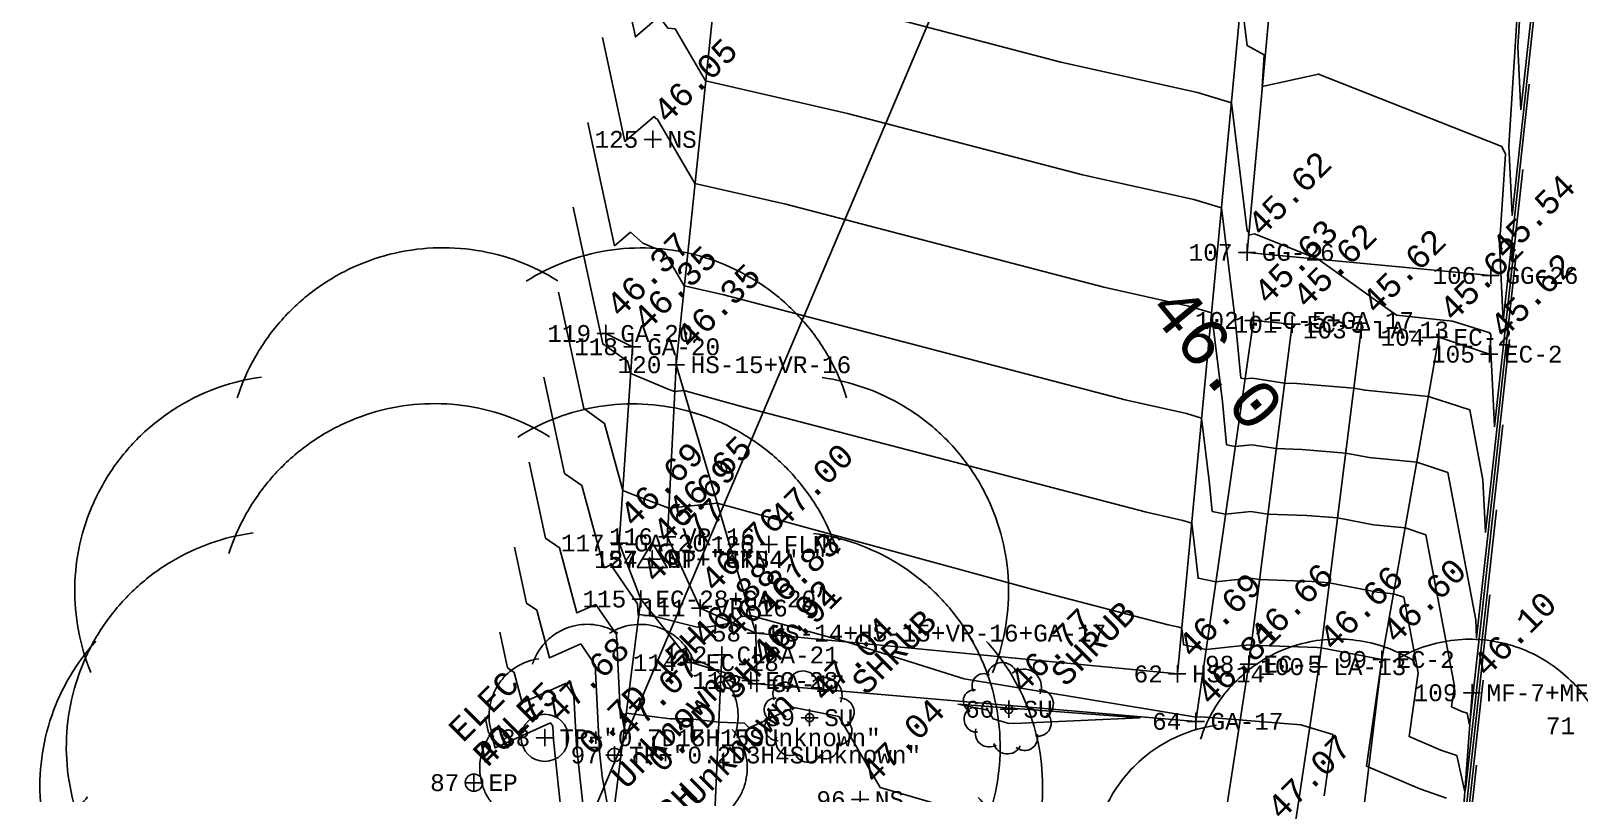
# Model space of a CAD drawing. Extents: x 477 to 783, y 495 to 674.
# Drawn here: x 481.62 to 504.56, y 510.99 to 522.29 of the extents above; entities that cross this region are included whole.
import ezdxf
from ezdxf.enums import TextEntityAlignment as Align

# ---------------------------------------------------------------- set-up
doc = ezdxf.new("R2010")
doc.units = 0
for name, color, linetype in [('1', 7, 'CONTINUOUS'), ('11', 7, 'CONTINUOUS'), ('18', 7, 'CONTINUOUS'), ('2', 7, 'CONTINUOUS'), ('3', 7, 'CONTINUOUS'), ('36', 7, 'CONTINUOUS'), ('37', 7, 'CONTINUOUS'), ('38', 7, 'CONTINUOUS'), ('4', 7, 'CONTINUOUS'), ('40', 7, 'CONTINUOUS'), ('42', 7, 'CONTINUOUS'), ('46', 7, 'CONTINUOUS'), ('5', 7, 'CONTINUOUS'), ('55', 7, 'CONTINUOUS'), ('6', 7, 'CONTINUOUS'), ('60', 7, 'CONTINUOUS'), ('61', 7, 'CONTINUOUS')]:
    doc.layers.add(name, color=color, linetype=linetype)
doc.styles.add('MONOTXT', font='MONOTXT', dxfattribs={"height": 0.2})

# ---------------------------------------------------------------- blocks, each defined once
blk = doc.blocks.new('STN')
at = {"layer": '4', "color": 7, "linetype": 'CONTINUOUS'}
blk.add_lwpolyline([(-0.223, -0.125), (0.223, -0.125), (0, 0.249)], close=True, dxfattribs=at)
blk.add_point((0, 0.019), dxfattribs=at)
blk = doc.blocks.new('TREE')
at = {"layer": '11', "color": 7, "linetype": 'CONTINUOUS'}
for points in [[(-0.30376, 0.336038, -0.050663), (-0.286511, 0.375565, -0.050652), (-0.261664, 0.41082, -0.050649), (-0.230236, 0.440361, -0.050655), (-0.193512, 0.462979, -0.050667), (-0.152996, 0.477748, -0.050685), (-0.110344, 0.484064, -0.050705), (-0.067302, 0.481669, -0.050724), (-0.025632, 0.470661, -0.05074), (0.012963, 0.45149, -0.05074)], [(-0.018469, 0.451129, -0.050659), (0.020141, 0.470347, -0.050675), (0.06182, 0.481405, -0.050694), (0.104864, 0.483852, -0.050714), (0.14751, 0.477587, -0.050732), (0.188015, 0.462867, -0.050744), (0.224721, 0.440294, -0.05075), (0.256126, 0.410791, -0.050747), (0.280945, 0.375566, -0.050736), (0.298163, 0.33606, -0.050736)], [(-0.448509, 0.064566, -0.050727), (-0.460692, 0.105907, -0.050708), (-0.464304, 0.148863, -0.050688), (-0.459197, 0.191675, -0.050669), (-0.44558, 0.232592, -0.050656), (-0.42401, 0.26994, -0.05065), (-0.395369, 0.302191, -0.050651), (-0.36083, 0.328024, -0.050661), (-0.321806, 0.346384, -0.050677), (-0.279893, 0.356519, -0.050677)], [(0.273873, 0.355987, -0.050722), (0.315777, 0.345903, -0.050738), (0.354787, 0.32759, -0.050748), (0.389305, 0.301798, -0.05075), (0.41792, 0.269582, -0.050743), (0.439461, 0.23226, -0.05073), (0.453046, 0.19136, -0.050711), (0.458119, 0.148553, -0.050691), (0.454473, 0.105594, -0.050672), (0.442258, 0.064238, -0.050672)], [(-0.384987, -0.236263, -0.050746), (-0.420901, -0.212451, -0.05075), (-0.451282, -0.181894, -0.050746), (-0.474886, -0.145843, -0.050734), (-0.490746, -0.105772, -0.050717), (-0.498216, -0.063321, -0.050697), (-0.496988, -0.020226, -0.050677), (-0.487113, 0.021748, -0.050661), (-0.468995, 0.060885, -0.050651), (-0.443376, 0.095583, -0.050651)], [(0.436475, 0.095129, -0.050748), (0.462067, 0.060462, -0.050738), (0.480154, 0.021347, -0.050722), (0.489996, -0.020616, -0.050702), (0.49119, -0.063709, -0.050682), (0.483687, -0.106169, -0.050665), (0.467794, -0.146259, -0.050653), (0.444162, -0.182339, -0.050649), (0.413757, -0.212932, -0.050653), (0.377824, -0.236787, -0.050653)], [(-0.142916, -0.425687, -0.050688), (-0.185757, -0.430546, -0.050708), (-0.228691, -0.426687, -0.050727), (-0.269961, -0.414265, -0.050742), (-0.307879, -0.393789, -0.050749), (-0.340892, -0.366098, -0.050749), (-0.367651, -0.332325, -0.05074), (-0.387061, -0.29385, -0.050725), (-0.398327, -0.252248, -0.050706), (-0.400988, -0.209223, -0.050706)], [(0.393255, -0.209386, -0.050693), (0.39056, -0.252415, -0.050674), (0.379261, -0.29403, -0.050659), (0.359821, -0.332528, -0.050651), (0.333035, -0.366335, -0.05065), (0.299999, -0.394065, -0.050657), (0.262065, -0.414587, -0.050672), (0.220786, -0.427058, -0.05069), (0.177849, -0.43097, -0.050711), (0.135012, -0.426162, -0.050711)], [(0.164435, -0.415072, -0.050649), (0.134714, -0.446329, -0.050652), (0.099316, -0.470972, -0.050663), (0.05969, -0.487993, -0.05068), (0.017458, -0.496694, -0.050699), (-0.025653, -0.49672, -0.050719), (-0.067878, -0.48807, -0.050736), (-0.10749, -0.471097, -0.050747), (-0.142868, -0.446497, -0.05075), (-0.172565, -0.415276, -0.05075)]]:
    blk.add_lwpolyline(points, format="xyb", dxfattribs=at)
blk = doc.blocks.new('*O28')
at = {"layer": '18', "color": 3, "linetype": 'CONTINUOUS'}
blk.add_circle((0.008733, -0.014351), 0.06, dxfattribs=at)
for centre, radius, start, end in [((-0.358447, 0.33607), 0.177891, 63.138222, 208.481331), ((-0.089058, 0.455001), 0.223949, 18.5271, 174.594381), ((0.224454, 0.316643), 0.265509, 337.829442, 129.073458), ((-0.499977, 0.108022), 0.16679, 84.886172, 246.468386), ((0.455563, 0.066152), 0.212249, 297.993031, 89.448886), ((-0.462107, -0.16199), 0.192737, 128.406394, 271.990853), ((0.441369, -0.217673), 0.194678, 257.957975, 48.796522), ((-0.282029, -0.364834), 0.20853, 162.463739, 299.943144), ((0.242599, -0.433082), 0.191464, 229.476608, 15.547208), ((-0.013806, -0.466964), 0.209392, 194.933031, 334.409214)]:
    blk.add_arc(centre, radius, start, end, dxfattribs=at)
blk = doc.blocks.new('SU')
at = {"layer": '18', "color": 3, "linetype": 'CONTINUOUS'}
blk.add_blockref('*O28', (-0.009, 0.014), dxfattribs=at)
at = {"layer": '46', "color": 3, "linetype": 'CONTINUOUS', "style": 'MONOTXT'}
blk.add_text('SHRUB', height=0.35, rotation=45, dxfattribs=at).set_placement((0.714256, 0.443744), align=Align.MIDDLE_LEFT)
blk = doc.blocks.new('EP')
at = {"layer": '55', "color": 2, "linetype": 'CONTINUOUS'}
blk.add_circle((-0.000471, 0.000336), 0.128, dxfattribs=at)
at = {"layer": '55', "color": 2, "linetype": 'CONTINUOUS', "style": 'MONOTXT'}
for s, p in [('ELEC', (-0.163, 0.581)), ('POLE', (0.199, 0.218))]:
    blk.add_text(s, height=0.35, rotation=45, dxfattribs=at).set_placement(p)

msp = doc.modelspace()

# ---------------------------------------------------------------- linework, layer by layer
at = {"layer": '2', "color": 3, "linetype": 'CONTINUOUS'}
for points in [[(490.958, 520.679), (490.708, 520.679), (490.833, 520.679), (490.833, 520.804), (490.833, 520.554)], [(499.761, 519.004), (499.511, 519.004), (499.636, 519.004), (499.636, 519.129), (499.636, 518.879)], [(503.374, 518.662), (503.124, 518.662), (503.249, 518.662), (503.249, 518.787), (503.249, 518.537)], [(499.855, 517.995), (499.605, 517.995), (499.73, 517.995), (499.73, 518.12), (499.73, 517.87)], [(500.429, 517.938), (500.179, 517.938), (500.304, 517.938), (500.304, 518.063), (500.304, 517.813)], [(501.455, 517.854), (501.205, 517.854), (501.33, 517.854), (501.33, 517.979), (501.33, 517.729)], [(490.259, 517.802), (490.009, 517.802), (490.134, 517.802), (490.134, 517.927), (490.134, 517.677)], [(502.605, 517.745), (502.355, 517.745), (502.48, 517.745), (502.48, 517.87), (502.48, 517.62)], [(490.656, 517.605), (490.406, 517.605), (490.531, 517.605), (490.531, 517.73), (490.531, 517.48)], [(503.353, 517.495), (503.103, 517.495), (503.228, 517.495), (503.228, 517.62), (503.228, 517.37)], [(491.3, 517.339), (491.05, 517.339), (491.175, 517.339), (491.175, 517.464), (491.175, 517.214)], [(490.459, 514.696), (490.209, 514.696), (490.334, 514.696), (490.334, 514.821), (490.334, 514.571)], [(491.174, 514.789), (490.924, 514.789), (491.049, 514.789), (491.049, 514.914), (491.049, 514.664)], [(490.947, 514.456), (490.697, 514.456), (490.822, 514.456), (490.822, 514.581), (490.822, 514.331)], [(490.947, 514.456), (490.697, 514.456), (490.822, 514.456), (490.822, 514.581), (490.822, 514.331)], [(490.779, 513.866), (490.529, 513.866), (490.654, 513.866), (490.654, 513.991), (490.654, 513.741)], [(491.658, 513.732), (491.408, 513.732), (491.533, 513.732), (491.533, 513.857), (491.533, 513.607)], [(492.481, 513.361), (492.231, 513.361), (492.356, 513.361), (492.356, 513.486), (492.356, 513.236)], [(491.981, 513.037), (491.731, 513.037), (491.856, 513.037), (491.856, 513.162), (491.856, 512.912)], [(491.526, 512.923), (491.276, 512.923), (491.401, 512.923), (491.401, 513.048), (491.401, 512.798)], [(499.789, 512.9), (499.539, 512.9), (499.664, 512.9), (499.664, 513.025), (499.664, 512.775)], [(500.823, 512.863), (500.573, 512.863), (500.698, 512.863), (500.698, 512.988), (500.698, 512.738)], [(501.757, 512.97), (501.507, 512.97), (501.632, 512.97), (501.632, 513.095), (501.632, 512.845)], [(492.407, 512.658), (492.157, 512.658), (492.282, 512.658), (492.282, 512.783), (492.282, 512.533)], [(492.498, 512.611), (492.248, 512.611), (492.373, 512.611), (492.373, 512.736), (492.373, 512.486)], [(498.73, 512.756), (498.48, 512.756), (498.605, 512.756), (498.605, 512.881), (498.605, 512.631)], [(503.095, 512.477), (502.845, 512.477), (502.97, 512.477), (502.97, 512.602), (502.97, 512.352)], [(493.28, 512.107), (493.03, 512.107), (493.155, 512.107), (493.155, 512.232), (493.155, 511.982)], [(496.233, 512.232), (495.983, 512.232), (496.108, 512.232), (496.108, 512.357), (496.108, 512.107)], [(499.004, 512.053), (498.754, 512.053), (498.879, 512.053), (498.879, 512.178), (498.879, 511.928)], [(489.356, 511.809), (489.106, 511.809), (489.231, 511.809), (489.231, 511.934), (489.231, 511.684)], [(490.388, 511.554), (490.138, 511.554), (490.263, 511.554), (490.263, 511.679), (490.263, 511.429)], [(488.306, 511.144), (488.056, 511.144), (488.181, 511.144), (488.181, 511.269), (488.181, 511.019)], [(494.03, 510.893), (493.78, 510.893), (493.905, 510.893), (493.905, 511.018), (493.905, 510.768)]]:
    msp.add_lwpolyline(points, dxfattribs=at)
at = {"layer": '3', "color": 7, "linetype": 'CONTINUOUS'}
msp.add_lwpolyline([(492.678, 514.674), (492.428, 514.674), (492.553, 514.674), (492.553, 514.799), (492.553, 514.549)], dxfattribs=at)
at = {"layer": '37', "color": 6, "linetype": 'CONTINUOUS'}
msp.add_line((491.643, 508.375), (491.856, 513.037), dxfattribs=at)
for points in [[(496.886, 500.634), (497.665, 501.296), (498.133, 503.169), (499.114, 509.355), (499.664, 512.9), (500.304, 517.938), (499.73, 517.995)], [(500.575, 499.518), (500.263, 500.056), (500.115, 501.309), (500.37, 502.678), (500.193, 502.777), (501.173, 509.173), (501.632, 512.97), (502.48, 517.745), (503.228, 517.495)], [(492.282, 512.658), (491.401, 512.923), (490.654, 513.866)]]:
    msp.add_lwpolyline(points, dxfattribs=at)
at = {"layer": '38', "color": 7, "linetype": 'CONTINUOUS'}
for points in [[(492.356, 513.361), (491.175, 517.339), (492.283, 527.944), (495.701, 527.617), (499.639, 523.705)], [(492.356, 513.361), (498.605, 512.756), (499.639, 523.705)]]:
    msp.add_lwpolyline(points, dxfattribs=at)
at = {"layer": '40', "color": 4, "linetype": 'CONTINUOUS'}
for points in [[(503.249, 518.662), (499.636, 519.004), (500.634, 529.866)], [(492.356, 513.361), (491.533, 513.732), (491.049, 514.789), (491.175, 517.339)]]:
    msp.add_lwpolyline(points, dxfattribs=at)
at = {"layer": '42', "color": 3, "linetype": 'CONTINUOUS'}
for p, q in [((489.203, 508.943), (505.973, 548.475)), ((502.225, 502.277), (502.97, 512.477))]:
    msp.add_line(p, q, dxfattribs=at)
at = {"layer": '46', "color": 3, "linetype": 'CONTINUOUS'}
for points in [[(492.356, 513.361), (492.373, 512.611), (498.879, 512.053), (499.73, 517.995)], [(491.093, 508.14), (491.247, 508.647), (490.093, 509.441), (490.654, 513.866), (490.334, 514.696), (490.531, 517.605), (490.134, 517.802)]]:
    msp.add_lwpolyline(points, dxfattribs=at)
at = {"layer": '46', "color": 7, "linetype": 'CONTINUOUS'}
msp.add_lwpolyline([(499.424, 504.129), (500.113, 508.949), (500.698, 512.863), (501.33, 517.854)], dxfattribs=at)
at = {"layer": '46', "color": 204, "linetype": 'CONTINUOUS'}
for centre, radius in [((489.231, 511.809), 0.35), ((490.263, 511.554), 0.1)]:
    msp.add_circle(centre, radius, dxfattribs=at)
at = {"layer": '60', "color": 5, "linetype": 'CONTINUOUS'}
for points in [[(490.952, 527.229), (491.036, 526.841), (491.145, 526.934), (491.586, 526.355), (491.959, 526.323), (492.09, 526.099), (495.772, 525.259), (496.236, 525.33), (496.957, 525.203), (498.717, 524.593), (498.802, 524.537), (498.478, 525.099), (498.896, 525.087), (499.697, 524.893), (499.992, 524.63), (500.121, 524.561), (500.065, 523.669), (501.641, 524.019), (503.64, 523.229), (503.678, 523.147), (503.514, 520.584), (503.563, 519.553), (503.917, 522.758)], [(490.735, 525.97), (490.882, 525.293), (491.071, 525.455), (491.408, 525.013), (491.693, 524.989), (491.932, 524.581), (495.555, 523.754), (496.562, 523.491), (498.958, 522.958), (499.551, 522.778), (499.638, 522.069), (499.892, 521.934), (499.862, 521.463), (500.693, 521.648), (503.413, 520.574), (503.464, 520.462), (503.378, 519.117), (503.432, 517.987), (503.819, 521.497)], [(490.518, 524.71), (490.727, 523.745), (490.998, 523.976), (491.23, 523.671), (491.427, 523.654), (491.773, 523.063), (494.637, 522.409), (496.879, 521.823), (498.903, 521.372), (499.404, 521.221), (499.636, 519.32), (499.662, 519.306), (499.659, 519.258), (499.745, 519.277), (500.688, 518.904), (501.853, 518.074), (502.682, 517.986), (503.234, 517.813), (503.25, 517.777), (503.242, 517.649), (503.301, 516.422), (503.722, 520.235)], [(490.301, 523.451), (490.573, 522.197), (490.924, 522.498), (491.052, 522.329), (491.161, 522.32), (491.614, 521.545), (493.718, 521.064), (497.197, 520.155), (498.848, 519.787), (499.257, 519.664), (499.464, 517.965), (499.546, 517.14), (499.606, 517.128), (499.719, 517.14), (500.193, 517.065), (500.372, 517.059), (501.221, 516.992), (501.385, 516.961), (502.324, 516.868), (502.936, 516.668), (503.132, 515.635), (503.169, 514.856), (503.624, 518.973)], [(489.867, 520.931), (490.264, 519.102), (490.499, 519.303), (490.682, 519.142), (491.004, 519.009), (491.297, 518.508), (491.882, 518.375), (497.832, 516.819), (498.738, 516.617), (498.963, 516.549), (499.077, 515.616), (499.122, 515.164), (499.319, 515.122), (499.693, 515.164), (499.946, 515.124), (500.524, 515.103), (500.977, 515.067), (501.509, 514.966), (501.978, 514.919), (502.284, 514.819), (502.711, 512.572), (502.668, 512.266), (502.82, 512.201), (502.896, 512.175), (502.935, 512.001), (502.94, 512.024), (503.429, 516.45)], [(489.65, 519.672), (490.089, 517.648), (490.454, 517.393), (490.504, 517.207), (491.06, 516.977), (491.155, 516.942), (491.289, 516.955), (492.201, 516.706), (498.149, 515.151), (498.684, 515.032), (498.816, 514.992), (498.883, 514.442), (498.91, 514.175), (499.175, 514.119), (499.681, 514.176), (499.823, 514.153), (500.6, 514.125), (500.855, 514.105), (501.57, 513.968), (501.805, 513.944), (501.958, 513.894), (502.172, 512.771), (502.039, 511.827), (502.508, 511.627), (502.743, 511.545), (502.863, 511.009), (502.877, 511.081), (503.331, 515.188)], [(489.433, 518.412), (489.807, 516.688), (490.118, 516.47), (490.387, 515.475), (490.559, 515.404), (491.07, 515.213), (491.784, 515.287), (496.664, 513.954), (498.467, 513.483), (498.629, 513.447), (498.669, 513.434), (498.689, 513.268), (498.697, 513.187), (499.031, 513.116), (499.668, 513.188), (499.7, 513.183), (500.676, 513.147), (500.733, 513.142), (501.632, 512.97), (501.632, 512.97), (501.409, 511.389), (502.196, 511.053), (502.59, 510.915)], [(489.216, 517.152), (489.525, 515.727), (489.782, 515.547), (490.111, 514.329), (490.211, 514.374), (490.605, 513.796), (490.614, 513.629), (490.625, 513.639), (490.859, 513.607), (491.487, 513.45), (491.662, 513.455), (492.016, 513.515), (492.133, 513.604), (492.279, 513.62), (493.701, 513.231), (495.447, 512.683), (498.853, 512.121), (498.888, 512.113), (498.94, 512.119), (499.021, 512.116), (500.433, 512.001), (500.908, 511.86), (500.78, 510.95)], [(488.782, 514.633), (488.962, 513.805), (489.111, 513.701), (489.302, 512.993), (489.763, 513.201), (489.977, 512.887), (490.043, 511.608), (490.082, 511.233), (490.191, 510.654)], [(502.815, 510.138), (503.233, 513.926)], [(488.565, 513.374), (488.68, 512.845), (488.775, 512.778), (488.897, 512.326), (489.539, 512.615), (489.663, 512.433), (489.701, 511.693), (489.802, 510.735)], [(502.752, 509.194), (503.136, 512.664)], [(495.35, 512.309), (498.048, 512.107), (496.297, 512.026), (496.109, 512.021), (495.873, 512.089), (495.798, 512.219), (495.35, 512.309)], [(488.348, 512.114), (488.398, 511.884), (488.44, 511.855), (488.493, 511.658), (489.315, 512.029), (489.349, 511.979), (489.359, 511.777), (489.522, 510.237)]]:
    msp.add_lwpolyline(points, dxfattribs=at)
at = {"layer": '60', "color": 1, "linetype": 'CONTINUOUS'}
for points in [[(503.892, 525.832), (503.65, 522.052), (503.694, 521.118), (504.015, 524.02)], [(490.084, 522.191), (490.418, 520.65), (490.85, 521.019), (490.874, 520.988), (490.894, 520.986), (491.456, 520.026), (492.8, 519.719), (497.514, 518.487), (498.793, 518.202), (499.11, 518.106), (499.271, 516.791), (499.334, 516.152), (499.462, 516.125), (499.706, 516.152), (500.07, 516.095), (500.448, 516.081), (501.099, 516.03), (501.447, 515.963), (502.151, 515.893), (502.61, 515.743), (503.026, 513.557), (503.038, 513.291), (503.526, 517.711)], [(488.999, 515.893), (489.243, 514.766), (489.447, 514.624), (489.707, 513.661), (489.987, 513.787), (490.291, 513.342), (490.355, 512.098), (490.44, 512.176), (491.087, 512.088), (491.391, 512.088), (491.81, 512.041), (492.188, 512.028), (492.26, 511.957), (492.919, 512.259), (493.586, 512.125), (494.198, 511.071), (496.12, 510.515)], [(502.69, 508.251), (503.038, 511.402)]]:
    msp.add_lwpolyline(points, dxfattribs=at)

# ---------------------------------------------------------------- block references
at = {"layer": '18', "color": 3, "linetype": 'CONTINUOUS'}
for p in [(496.108, 512.232), (493.155, 512.107)]:
    msp.add_blockref('SU', p, dxfattribs=at)
at = {"layer": '4', "color": 7, "linetype": 'CONTINUOUS'}
msp.add_blockref('STN', (490.822, 514.456), dxfattribs=at)
msp.add_blockref('STN', (490.822, 514.456), dxfattribs=at)
at = {"layer": '46', "color": 7, "linetype": 'CONTINUOUS'}
for p, xscale, yscale in [((489.231, 511.809), 15, 15), ((489.106, 509.498), 15, 15), ((490.263, 511.554), 4, 4), ((501.985, 508.429), 10, 10)]:
    msp.add_blockref('TREE', p, dxfattribs=dict(at, xscale=xscale, yscale=yscale))
at = {"layer": '55', "color": 2, "linetype": 'CONTINUOUS'}
msp.add_blockref('EP', (488.181, 511.144), dxfattribs=at)

# ---------------------------------------------------------------- texts
at = {"layer": '1', "color": 3, "linetype": 'CONTINUOUS', "style": 'MONOTXT'}
for s, p in [(' 46.05  ', (490.833, 520.679)), (' 45.62  ', (499.636, 519.004)), (' 45.54  ', (503.249, 518.662)), (' 45.63  ', (499.73, 517.995)), (' 45.62  ', (500.304, 517.938)), (' 46.37  ', (490.134, 517.802)), (' 45.62  ', (501.33, 517.854)), (' 45.62  ', (502.48, 517.745)), (' 46.35  ', (490.531, 517.605)), (' 45.62  ', (503.228, 517.495)), (' 46.35  ', (491.175, 517.339)), (' 46.69  ', (490.334, 514.696)), (' 46.65  ', (491.049, 514.789)), (' 46.69  ', (490.822, 514.456)), (' 46.69  ', (490.822, 514.456)), (' 46.77  ', (490.654, 513.866)), (' 46.76  ', (491.533, 513.732)), (' 46.83  ', (492.356, 513.361)), (' 46.87  ', (491.856, 513.037)), (' 46.88  ', (491.401, 512.923)), (' 46.66  ', (499.664, 512.9)), (' 46.66  ', (500.698, 512.863)), (' 46.60  ', (501.632, 512.97)), (' 46.92  ', (492.282, 512.658)), (' 46.91  ', (492.373, 512.611)), (' 46.69  ', (498.605, 512.756)), (' 46.10  ', (502.97, 512.477)), (' 46.77  ', (496.108, 512.232)), (' 47.04  ', (493.155, 512.107)), (' 46.81  ', (498.879, 512.053)), (' 47.68  ', (489.231, 511.809)), (' 47.07  ', (490.263, 511.554)), (' 47.75  ', (488.181, 511.144)), (' 47.04  ', (493.905, 510.893)), (' 47.07  ', (499.927, 510.355)), (' 47.07  ', (499.927, 510.355))]:
    msp.add_text(s, height=0.35, rotation=45, dxfattribs=at).set_placement(p)
at = {"layer": '3', "color": 7, "linetype": 'CONTINUOUS', "style": 'MONOTXT'}
msp.add_text(' 47.00  ', height=0.35, rotation=45, dxfattribs=at).set_placement((492.553, 514.674))
at = {"layer": '36', "color": 3, "linetype": 'CONTINUOUS', "style": 'MONOTXT'}
for s, p in [(' 0.7D 15H ', (489.725, 511.314)), (' 0.2D 3H ', (490.757, 511.059)), (' Unknown', (490.22, 510.819)), (' Unknown', (491.252, 510.564)), (' 0.4D 12H ', (489.6, 509.003))]:
    msp.add_text(s, height=0.35, rotation=45, dxfattribs=at).set_placement(p)
at = {"layer": '5', "color": 1, "linetype": 'CONTINUOUS', "style": 'MONOTXT'}
for s, p in [(' NS', (490.833, 520.679)), (' GG-26', (499.636, 519.004)), (' GG-26', (503.249, 518.662)), (' EC-5+GA-17', (499.73, 517.995)), (' EC-5', (500.304, 517.938)), (' LA-13', (501.33, 517.854)), (' GA-20', (490.134, 517.802)), (' GA-20', (490.531, 517.605)), (' EC-2', (502.48, 517.745)), (' EC-2', (503.228, 517.495)), (' HS-15+VR-16', (491.175, 517.339)), (' GA-20', (490.334, 514.696)), (' VR-16', (491.049, 514.789)), (' FLNC', (492.553, 514.674)), (' ST+"STN4, "', (490.822, 514.456)), (' ST+"4"', (490.822, 514.456)), (' NP+"CKS4"', (490.826, 514.451)), (' EC-28+GA-20', (490.654, 513.866)), (' VR-16', (491.533, 513.732)), (' HS-14+HS-15+VR-16+GA-17', (492.356, 513.361)), (' CLPA-21', (491.856, 513.037)), (' EC-28', (491.401, 512.923)), (' EC-5', (499.664, 512.9)), (' LA-13', (500.698, 512.863)), (' EC-2', (501.632, 512.97)), (' EC-28', (492.282, 512.658)), (' GA-17', (492.373, 512.611)), (' HS-14', (498.605, 512.756)), (' MF-7+MF-27', (502.97, 512.477)), (' SU', (493.155, 512.107)), (' SU', (496.108, 512.232)), (' GA-17', (498.879, 512.053)), (' TR+"0.7D15H15SUnknown"', (489.231, 511.809)), (' TR+"0.2D3H4SUnknown"', (490.263, 511.554)), (' EP', (488.181, 511.144)), (' NS', (493.905, 510.893))]:
    msp.add_text(s, height=0.25, dxfattribs=at).set_placement(p, align=Align.MIDDLE_LEFT)
at = {"layer": '6', "color": 2, "linetype": 'CONTINUOUS', "style": 'MONOTXT'}
for s, p in [('125 ', (490.833, 520.679)), ('107 ', (499.636, 519.004)), ('106 ', (503.249, 518.662)), ('102 ', (499.73, 517.995)), ('101 ', (500.304, 517.938)), ('103 ', (501.33, 517.854)), ('119 ', (490.134, 517.802)), ('118 ', (490.531, 517.605)), ('104 ', (502.48, 517.745)), ('105 ', (503.228, 517.495)), ('120 ', (491.175, 517.339)), ('117 ', (490.334, 514.696)), ('116 ', (491.049, 514.789)), ('126 ', (492.553, 514.674)), ('127 ', (490.826, 514.451)), ('S4 ', (490.822, 514.456)), ('57 ', (490.822, 514.456)), ('115 ', (490.654, 513.866)), ('111 ', (491.533, 513.732)), ('58 ', (492.356, 513.361)), ('112 ', (491.856, 513.037)), ('114 ', (491.401, 512.923)), ('98 ', (499.664, 512.9)), ('100 ', (500.698, 512.863)), ('99 ', (501.632, 512.97)), ('113 ', (492.282, 512.658)), ('63 ', (492.373, 512.611)), ('62 ', (498.605, 512.756)), ('109 ', (502.97, 512.477)), ('59 ', (493.155, 512.107)), ('60 ', (496.108, 512.232)), ('64 ', (498.879, 512.053)), ('71 ', (504.713, 511.987)), ('88 ', (489.231, 511.809)), ('97 ', (490.263, 511.554)), ('87 ', (488.181, 511.144)), ('96 ', (493.905, 510.893))]:
    msp.add_text(s, height=0.25, dxfattribs=at).set_placement(p, align=Align.MIDDLE_RIGHT)
at = {"layer": '61', "color": 7, "linetype": 'CONTINUOUS', "style": 'MONOTXT'}
msp.add_text('46.0', height=0.7, rotation=309.5112, dxfattribs=at).set_placement((499.19, 517.448), align=Align.MIDDLE)

doc.saveas('drawing.dxf')
